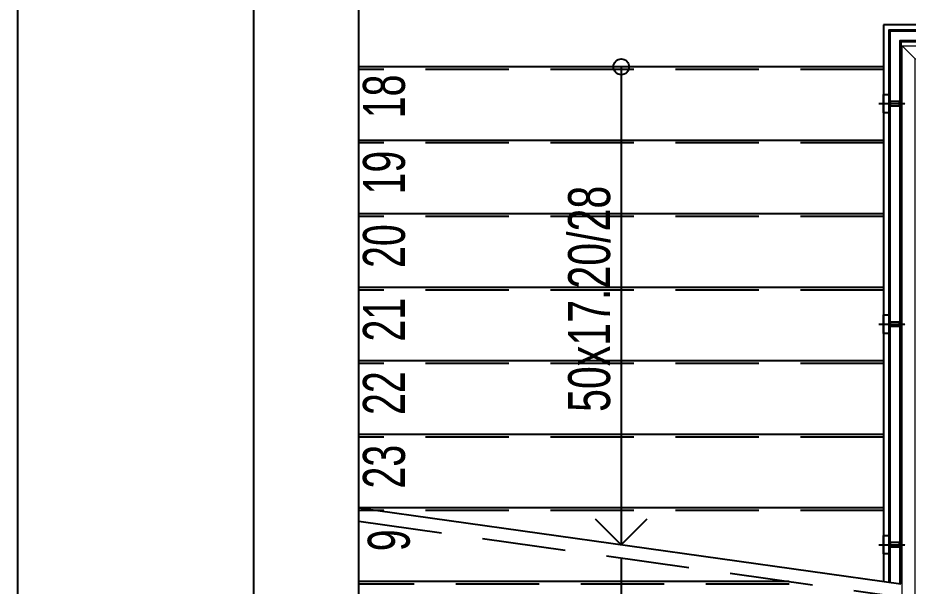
# Model space of a CAD drawing. Header units: metres. Extents: x -9802 to 773, y -8579 to 5125.
# Drawn here: x -3558.4 to -3219.1, y -1199.7 to -983.2 of the extents above; entities that cross this region are included whole.
import ezdxf

# ---------------------------------------------------------------- set-up
doc = ezdxf.new("R2010")
doc.units = ezdxf.units.M
doc.header["$MEASUREMENT"] = 0
doc.linetypes.add('DASHDOT', pattern=[1, 0.5, -0.25, 0, -0.25])
doc.linetypes.add('HIDDEN', pattern=[9.525, 6.35, -3.175])
doc.layers.get('0').update_dxf_attribs({"color": 30, "lineweight": 0})
for name, color, linetype in [('6', 242, 'Continuous'), ('AG-Hidden', 9, 'HIDDEN'), ('AG-STAIR', 3, 'Continuous'), ('AG-TEXT', 7, 'Continuous'), ('AR-HANDRAIL', 20, 'Continuous'), ('V-2_Wall_Concrete', 160, 'Continuous')]:
    doc.layers.add(name, color=color, linetype=linetype)
doc.styles.add('$0$IIS IKEA SANS', font='')
doc.styles.add('ARIAL', font='arial.ttf', dxfattribs={"width": 0.9})
doc.styles.get('$0$IIS IKEA SANS').set_extended_font_data('IKEA Sans')

# ---------------------------------------------------------------- blocks, each defined once
blk = doc.blocks.new('A$C78537218')
at = {"layer": 'V-2_Wall_Concrete'}
blk.add_line((-100, 2200), (-100, 9500), dxfattribs=at)
blk.add_lwpolyline([(300, 2200), (300, 9100), (3610, 9100)], dxfattribs=at)
blk = doc.blocks.new('A$C64C532C9')
at = {"layer": '6'}
blk.add_line((67.7925, 2.99), (67.7925, 9.4006), dxfattribs=at)
blk = doc.blocks.new('exhaust')
at = {"color": 8, "ltscale": 0.3}
blk.add_lwpolyline([(0, 700), (4640, 700), (4640, 0), (0, 0)], close=True, dxfattribs=at)
for points in [[(50, 650), (0, 700)], [(4590, 650), (4640, 700)], [(50, 50), (0, 0)], [(4640, 0), (4590, 50)]]:
    blk.add_lwpolyline(points, dxfattribs=at)
at = {"color": 122, "ltscale": 0.3}
blk.add_lwpolyline([(50, 650), (4590, 650), (4590, 50), (50, 50)], close=True, dxfattribs=at)
for points in [[(2305, 80), (80, 80), (80, 620), (2305, 620), (2305, 80)], [(2335, 620), (4560, 620), (4560, 80), (2335, 80), (2335, 620)]]:
    blk.add_lwpolyline(points, dxfattribs=at)
blk = doc.blocks.new('KKK1')
at = {"layer": 'AR-HANDRAIL', "linetype": 'DASHDOT', "ltscale": 5}
blk.add_lwpolyline([(-140, 18), (-140, -82)], dxfattribs=at)
at = {"layer": 'AR-HANDRAIL', "color": 152, "ltscale": 2.5}
blk.add_lwpolyline([(-175, -20), (-175, 0), (-105, 0), (-105, -20)], dxfattribs=at)
at = {"layer": 'AR-HANDRAIL', "color": 9, "linetype": 'HIDDEN', "ltscale": 0.2}
blk.add_lwpolyline([(-175, -20), (-175, -25), (-105, -25), (-105, -20)], dxfattribs=at)
blk.add_lwpolyline([(-148, -25), (-148, -60), (-132, -60), (-132, -25)], close=True, dxfattribs=at)

msp = doc.modelspace()

# ---------------------------------------------------------------- linework, layer by layer
at = {"layer": 'AG-Hidden', "ltscale": 5}
for p, q in [((-3228.44, -1002.88), (-3428.44, -1002.88)), ((-3228.44, -1030.88), (-3428.44, -1030.88)), ((-3228.44, -1058.88), (-3428.44, -1058.88)), ((-3228.44, -1086.88), (-3428.44, -1086.88)), ((-3228.44, -1114.88), (-3428.44, -1114.88)), ((-3228.44, -1142.88), (-3428.44, -1142.88)), ((-3228.44, -1170.88), (-3428.44, -1170.88)), ((-3428.44, -1174.93), (-3221.94, -1203.84)), ((-3264.5, -1198.88), (-3428.44, -1198.88))]:
    msp.add_line(p, q, dxfattribs=at)
at = {"layer": 'AG-STAIR'}
for p, q in [((-3144.44, -985.88), (-3228.44, -985.88)), ((-3228.44, -985.88), (-3228.44, -1197.88)), ((-3228.44, -1001.88), (-3428.44, -1001.88)), ((-3228.44, -1029.88), (-3428.44, -1029.88)), ((-3228.44, -1057.88), (-3428.44, -1057.88)), ((-3228.44, -1085.88), (-3428.44, -1085.88)), ((-3228.44, -1113.88), (-3428.44, -1113.88)), ((-3228.44, -1141.88), (-3428.44, -1141.88)), ((-3428.44, -1169.88), (-3221.94, -1198.79)), ((-3228.44, -1169.88), (-3428.44, -1169.88)), ((-3264.5, -1197.88), (-3428.44, -1197.88))]:
    msp.add_line(p, q, dxfattribs=at)
at = {"layer": 'AG-STAIR', "color": 9}
for p, q in [((-3328.44, -1001.88), (-3328.44, -1183.88)), ((-3328.44, -1188.93), (-3328.44, -1449.88))]:
    msp.add_line(p, q, dxfattribs=at)
msp.add_lwpolyline([(-3338.33, -1173.98), (-3328.44, -1183.88), (-3318.54, -1173.98)], dxfattribs=at)
msp.add_circle((-3328.44, -1001.88), 3, dxfattribs=at)
at = {"layer": 'AR-HANDRAIL', "color": 9, "ltscale": 2.5}
for points in [[(-3226.44, -1203.26), (-3226.44, -1463.88), (-3146.44, -1463.88), (-3146.44, -987.88), (-3226.44, -987.88), (-3226.44, -1198.16)], [(-3221.94, -1203.84), (-3221.94, -1459.38), (-3150.94, -1459.38), (-3150.94, -992.38), (-3221.94, -992.38), (-3221.94, -1198.79)]]:
    msp.add_lwpolyline(points, dxfattribs=at)
at = {"layer": 'AR-HANDRAIL', "ltscale": 2.5}
for points in [[(-3226.09, -1203.26), (-3226.09, -1463.53), (-3146.79, -1463.53), (-3146.79, -988.23), (-3226.09, -988.23), (-3226.09, -1198.21)], [(-3222.29, -1203.79), (-3222.29, -1459.73), (-3150.59, -1459.73), (-3150.59, -992.03), (-3222.29, -992.03), (-3222.29, -1198.74)]]:
    msp.add_lwpolyline(points, dxfattribs=at)

# ---------------------------------------------------------------- block references
at = {"ltscale": 0.3, "xscale": 0.1, "yscale": 0.1, "zscale": 0.1}
msp.add_blockref('A$C78537218', (-3458.43, -1695.88), dxfattribs=at)
at = {"color": 2, "xscale": 0.1, "yscale": 0.1, "zscale": 0.1, "rotation": 90}
msp.add_blockref('exhaust', (-3151.44, -1457.88), dxfattribs=at)
at = {"layer": '6', "ltscale": 0.3, "xscale": 100, "yscale": 100, "zscale": 100}
msp.add_blockref('A$C64C532C9', (-10337.68, -1795.88), dxfattribs=at)
at = {"layer": 'AR-HANDRAIL', "xscale": 0.1, "yscale": 0.1, "zscale": 0.1, "rotation": 90}
for p in [(-3228.44, -1001.88), (-3228.44, -1085.88), (-3228.44, -1169.88)]:
    msp.add_blockref('KKK1', p, dxfattribs=at)

# ---------------------------------------------------------------- texts
at = {"layer": 'AG-TEXT', "ltscale": 0.3, "style": '$0$IIS IKEA SANS', "width": 0.7}
for s, p in [('18', (-3410.89, -1021.47)), ('19', (-3410.89, -1050.48)), ('20', (-3410.89, -1078.48)), ('21', (-3410.89, -1106.48)), ('22', (-3410.89, -1134.48)), ('23', (-3410.89, -1162.48)), ('9', (-3409.06, -1186.36))]:
    msp.add_text(s, height=16, rotation=90, dxfattribs=at).set_placement(p)
at = {"layer": 'AG-TEXT', "style": 'ARIAL', "width": 0.7}
msp.add_text('50x17.20/28', height=16, rotation=90, dxfattribs=at).set_placement((-3332.7, -1133.3))

doc.saveas('drawing.dxf')
